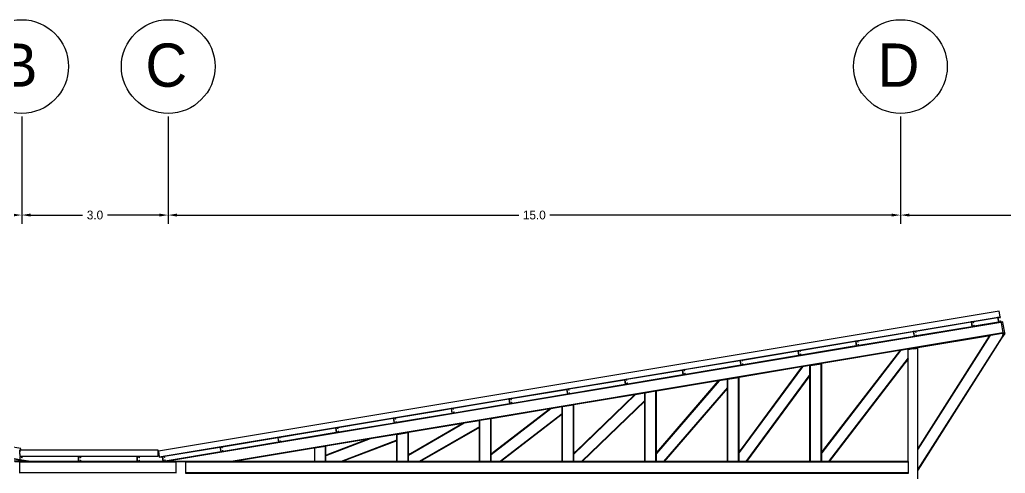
# Model space of a CAD drawing. Header units: metres. Extents: x -57 to 501, y 45 to 307.
# Drawn here: x 74.42 to 94.61, y 256.77 to 266.05 of the extents above; entities that cross this region are included whole.
import ezdxf

# ---------------------------------------------------------------- set-up
doc = ezdxf.new("R2010")
doc.units = ezdxf.units.M
doc.layers.add('atras', color=7, linetype='Continuous')
doc.dimstyles.get("Standard").update_dxf_attribs({"dimtxt": 0.18, "dimasz": 0.18, "dimexe": 0.18, "dimexo": 0.0625, "dimgap": 0.09, "dimtad": 0, "dimtih": 1, "dimtoh": 1, "dimdec": 1, "dimzin": 0, "dimdsep": 46, "dimtxsty": 'Standard', "dimcen": 0.09, "dimadec": 0, "dimazin": 0, "dimtfac": 1, "dimtdec": 1, "dimtofl": 0, "dimtmove": 0, "dimatfit": 3, "dimfxl": 1, "dimtolj": 1, "dimtzin": 0, "dimarcsym": 0})

# ---------------------------------------------------------------- blocks, each defined once
blk = doc.blocks.new('*D14')
at = {"layer": 'atras', "color": 0, "lineweight": -2, "transparency": 16777216}
for p, q in [((59.461, 264.074), (59.461, 261.874)), ((74.461, 264.074), (74.461, 261.874)), ((59.641, 262.054), (66.646, 262.054)), ((74.281, 262.054), (67.276, 262.054))]:
    blk.add_line(p, q, dxfattribs=at)
at = {"layer": 'atras', "color": 0, "transparency": 16777216}
for points in [[(59.641, 262.084), (59.641, 262.024), (59.461, 262.054)], [(74.281, 262.084), (74.281, 262.024), (74.461, 262.054)]]:
    blk.add_solid(points, dxfattribs=at)
at = {"layer": 'Defpoints', "color": 0, "transparency": 16777216}
for p in [(59.461, 264.137), (74.461, 264.137), (74.461, 262.054)]:
    blk.add_point(p, dxfattribs=at)
at = {"layer": 'atras', "color": 0, "transparency": 16777216, "insert": (66.961, 262.054), "char_height": 0.18, "attachment_point": 5}
blk.add_mtext('\\A1;15.0', dxfattribs=at)
blk = doc.blocks.new('*D15')
at = {"layer": 'atras', "color": 0, "lineweight": -2, "transparency": 16777216}
for p, q in [((74.461, 264.074), (74.461, 261.874)), ((77.461, 264.074), (77.461, 261.874)), ((74.641, 262.054), (75.706, 262.054)), ((77.281, 262.054), (76.216, 262.054))]:
    blk.add_line(p, q, dxfattribs=at)
at = {"layer": 'atras', "color": 0, "transparency": 16777216}
for points in [[(74.641, 262.084), (74.641, 262.024), (74.461, 262.054)], [(77.281, 262.084), (77.281, 262.024), (77.461, 262.054)]]:
    blk.add_solid(points, dxfattribs=at)
at = {"layer": 'Defpoints', "color": 0, "transparency": 16777216}
for p in [(74.461, 264.137), (77.461, 264.137), (77.461, 262.054)]:
    blk.add_point(p, dxfattribs=at)
at = {"layer": 'atras', "color": 0, "transparency": 16777216, "insert": (75.961, 262.054), "char_height": 0.18, "attachment_point": 5}
blk.add_mtext('\\A1;3.0', dxfattribs=at)
blk = doc.blocks.new('*D9')
at = {"layer": 'atras', "color": 0, "lineweight": -2, "transparency": 16777216}
for p, q in [((77.461, 264.074), (77.461, 261.874)), ((92.461, 264.074), (92.461, 261.874)), ((77.641, 262.054), (84.646, 262.054)), ((92.281, 262.054), (85.276, 262.054))]:
    blk.add_line(p, q, dxfattribs=at)
at = {"layer": 'atras', "color": 0, "transparency": 16777216}
for points in [[(77.641, 262.084), (77.641, 262.024), (77.461, 262.054)], [(92.281, 262.084), (92.281, 262.024), (92.461, 262.054)]]:
    blk.add_solid(points, dxfattribs=at)
at = {"layer": 'Defpoints', "color": 0, "transparency": 16777216}
for p in [(77.461, 264.137), (92.461, 264.137), (92.461, 262.054)]:
    blk.add_point(p, dxfattribs=at)
at = {"layer": 'atras', "color": 0, "transparency": 16777216, "insert": (84.961, 262.054), "char_height": 0.18, "attachment_point": 5}
blk.add_mtext('\\A1;15.0', dxfattribs=at)
blk = doc.blocks.new('*D10')
at = {"layer": 'atras', "color": 0, "lineweight": -2, "transparency": 16777216}
for p, q in [((92.461, 264.074), (92.461, 261.874)), ((107.461, 264.074), (107.461, 261.874)), ((92.641, 262.054), (99.646, 262.054)), ((107.281, 262.054), (100.276, 262.054))]:
    blk.add_line(p, q, dxfattribs=at)
at = {"layer": 'atras', "color": 0, "transparency": 16777216}
for points in [[(92.641, 262.084), (92.641, 262.024), (92.461, 262.054)], [(107.281, 262.084), (107.281, 262.024), (107.461, 262.054)]]:
    blk.add_solid(points, dxfattribs=at)
at = {"layer": 'Defpoints', "color": 0, "transparency": 16777216}
for p in [(92.461, 264.137), (107.461, 264.137), (107.461, 262.054)]:
    blk.add_point(p, dxfattribs=at)
at = {"layer": 'atras', "color": 0, "transparency": 16777216, "insert": (99.961, 262.054), "char_height": 0.18, "attachment_point": 5}
blk.add_mtext('\\A1;15.0', dxfattribs=at)

msp = doc.modelspace()

# ---------------------------------------------------------------- linework, layer by layer
at = {"layer": 'atras', "color": 251, "true_color": 0x636466}
for p, q in [((94.481, 260.089), (82.269, 258.054)), ((94.501, 259.971), (94.481, 260.089)), ((57.52, 259.857), (74.42, 257.04)), ((77.279, 257.101), (94.501, 259.971)), ((94.52, 259.857), (77.413, 257.006)), ((92.774, 259.677), (93.908, 259.866)), ((93.957, 259.874), (93.908, 259.866)), ((93.908, 259.866), (93.924, 259.768)), ((93.953, 259.869), (93.914, 259.862)), ((93.914, 259.862), (93.928, 259.773)), ((93.956, 259.849), (93.953, 259.869)), ((93.961, 259.85), (93.956, 259.849)), ((93.957, 259.874), (94.452, 259.957)), ((93.961, 259.85), (93.957, 259.874)), ((94.469, 259.858), (93.974, 259.776)), ((94.501, 259.965), (94.452, 259.957)), ((94.452, 259.957), (94.469, 259.858)), ((94.497, 259.959), (94.458, 259.953)), ((94.458, 259.953), (94.473, 259.864)), ((94.469, 259.858), (94.518, 259.867)), ((94.473, 259.864), (94.512, 259.871)), ((94.501, 259.94), (94.497, 259.959)), ((94.501, 259.971), (94.501, 259.965)), ((94.506, 259.941), (94.501, 259.965)), ((94.506, 259.941), (94.501, 259.94)), ((94.509, 259.89), (94.514, 259.891)), ((94.512, 259.871), (94.509, 259.89)), ((94.518, 259.867), (94.514, 259.891)), ((94.519, 259.86), (94.518, 259.867)), ((94.558, 259.867), (94.519, 259.86)), ((94.519, 259.86), (94.52, 259.857)), ((94.52, 259.857), (94.521, 259.85)), ((94.56, 259.857), (94.521, 259.85)), ((94.521, 259.85), (94.556, 259.64)), ((94.56, 259.857), (94.558, 259.867)), ((94.596, 259.64), (94.56, 259.857)), ((94.556, 259.64), (78.753, 257.006)), ((91.59, 259.48), (92.724, 259.669)), ((92.774, 259.677), (92.724, 259.669)), ((92.724, 259.669), (92.741, 259.57)), ((92.769, 259.671), (92.73, 259.665)), ((92.73, 259.665), (92.745, 259.576)), ((92.773, 259.652), (92.769, 259.671)), ((92.778, 259.653), (92.773, 259.652)), ((92.778, 259.653), (92.774, 259.677)), ((93.924, 259.768), (92.79, 259.579)), ((93.924, 259.768), (93.974, 259.776)), ((93.928, 259.773), (93.968, 259.78)), ((93.965, 259.8), (93.97, 259.801)), ((93.968, 259.78), (93.965, 259.8)), ((93.974, 259.776), (93.97, 259.801)), ((94.597, 259.63), (94.534, 259.53)), ((94.557, 259.63), (94.547, 259.628)), ((94.557, 259.633), (94.556, 259.64)), ((94.597, 259.63), (94.556, 259.623)), ((94.557, 259.63), (94.556, 259.623)), ((94.596, 259.64), (94.557, 259.633)), ((94.557, 259.63), (94.557, 259.633)), ((94.584, 259.627), (94.597, 259.63)), ((94.597, 259.63), (94.596, 259.64)), ((94.597, 259.63), (94.597, 259.63)), ((94.597, 259.63), (94.597, 259.63)), ((94.597, 259.63), (94.597, 259.63)), ((94.597, 259.63), (94.597, 259.63)), ((94.597, 259.63), (94.597, 259.63)), ((94.597, 259.63), (94.597, 259.63)), ((94.597, 259.63), (94.597, 259.63)), ((94.597, 259.63), (94.597, 259.63)), ((94.597, 259.63), (94.597, 259.63)), ((90.406, 259.283), (91.541, 259.472)), ((91.59, 259.48), (91.541, 259.472)), ((91.541, 259.472), (91.557, 259.373)), ((91.586, 259.474), (91.546, 259.468)), ((91.546, 259.468), (91.561, 259.379)), ((91.589, 259.454), (91.586, 259.474)), ((91.594, 259.455), (91.589, 259.454)), ((91.594, 259.455), (91.59, 259.48)), ((92.741, 259.57), (91.606, 259.381)), ((92.741, 259.57), (92.79, 259.579)), ((92.745, 259.576), (92.784, 259.583)), ((92.781, 259.602), (92.786, 259.603)), ((92.784, 259.583), (92.781, 259.602)), ((92.79, 259.579), (92.786, 259.603)), ((94.301, 259.587), (92.818, 259.34)), ((94.299, 259.58), (92.819, 259.334)), ((94.292, 259.579), (92.82, 257.258)), ((94.279, 259.577), (92.82, 257.276)), ((94.541, 259.559), (92.82, 256.847)), ((94.534, 259.53), (92.82, 256.829)), ((94.279, 259.577), (94.292, 259.579)), ((94.292, 259.579), (94.299, 259.58)), ((94.301, 259.587), (94.299, 259.58)), ((94.299, 259.58), (94.299, 259.58)), ((94.311, 259.589), (94.301, 259.587)), ((94.547, 259.628), (94.311, 259.589)), ((94.541, 259.559), (94.534, 259.53)), ((94.541, 259.559), (94.534, 259.53)), ((94.584, 259.627), (94.541, 259.559)), ((94.556, 259.623), (94.541, 259.559)), ((94.556, 259.623), (94.584, 259.627)), ((94.556, 259.623), (94.556, 259.623)), ((89.223, 259.085), (90.357, 259.274)), ((90.406, 259.283), (90.357, 259.274)), ((90.357, 259.274), (90.373, 259.176)), ((90.402, 259.277), (90.363, 259.27)), ((90.363, 259.27), (90.377, 259.182)), ((90.405, 259.257), (90.402, 259.277)), ((90.41, 259.258), (90.405, 259.257)), ((90.41, 259.258), (90.406, 259.283)), ((91.557, 259.373), (90.423, 259.184)), ((92.459, 259.28), (90.847, 257.186)), ((92.444, 259.278), (90.847, 259.011)), ((92.439, 259.27), (90.887, 257.254)), ((91.557, 259.373), (91.606, 259.381)), ((91.561, 259.379), (91.601, 259.385)), ((91.597, 259.405), (91.602, 259.406)), ((91.601, 259.385), (91.597, 259.405)), ((91.606, 259.381), (91.602, 259.406)), ((92.444, 259.278), (92.439, 259.27)), ((92.459, 259.28), (92.444, 259.278)), ((92.618, 259.307), (92.459, 259.28)), ((92.618, 259.307), (92.818, 259.34)), ((92.62, 259.297), (92.618, 259.307)), ((92.72, 259.313), (92.62, 259.297)), ((92.62, 259.128), (92.62, 259.297)), ((92.72, 259.313), (92.77, 259.322)), ((92.77, 259.322), (92.78, 259.323)), ((92.78, 259.323), (92.82, 259.33)), ((92.78, 259.323), (92.78, 259.323)), ((92.819, 259.334), (92.818, 259.34)), ((92.82, 259.33), (92.819, 259.334)), ((92.82, 257.276), (92.82, 259.33)), ((92.82, 259.33), (92.82, 259.33)), ((88.039, 258.888), (89.173, 259.077)), ((89.223, 259.085), (89.173, 259.077)), ((89.173, 259.077), (89.19, 258.979)), ((89.218, 259.08), (89.179, 259.073)), ((89.179, 259.073), (89.194, 258.984)), ((89.222, 259.06), (89.218, 259.08)), ((89.227, 259.061), (89.222, 259.06)), ((89.227, 259.061), (89.223, 259.085)), ((90.373, 259.176), (89.239, 258.987)), ((90.373, 259.176), (90.423, 259.184)), ((90.377, 259.182), (90.417, 259.188)), ((90.414, 259.208), (90.419, 259.209)), ((90.417, 259.188), (90.414, 259.208)), ((90.423, 259.184), (90.419, 259.209)), ((92.62, 259.128), (90.986, 257.006)), ((92.62, 259.112), (92.55, 259.021)), ((92.62, 259.112), (92.62, 259.128)), ((92.62, 257.006), (92.62, 259.112)), ((86.855, 258.691), (87.99, 258.88)), ((88.039, 258.888), (87.99, 258.88)), ((87.99, 258.88), (88.006, 258.781)), ((88.035, 258.882), (87.995, 258.876)), ((87.995, 258.876), (88.01, 258.787)), ((88.038, 258.863), (88.035, 258.882)), ((88.043, 258.863), (88.038, 258.863)), ((88.043, 258.863), (88.039, 258.888)), ((89.19, 258.979), (88.055, 258.789)), ((90.451, 258.945), (89.155, 257.191)), ((90.437, 258.943), (89.155, 258.729)), ((89.19, 258.979), (89.239, 258.987)), ((89.194, 258.984), (89.233, 258.991)), ((90.431, 258.936), (89.195, 257.262)), ((89.23, 259.011), (89.235, 259.011)), ((89.233, 258.991), (89.23, 259.011)), ((89.239, 258.987), (89.235, 259.011)), ((90.437, 258.943), (90.431, 258.936)), ((90.451, 258.945), (90.437, 258.943)), ((90.607, 258.971), (90.451, 258.945)), ((90.607, 258.971), (90.617, 258.973)), ((90.607, 258.786), (90.607, 258.971)), ((90.617, 258.973), (90.837, 259.01)), ((90.617, 257.006), (90.617, 258.973)), ((90.837, 259.01), (90.847, 259.011)), ((90.837, 257.006), (90.837, 259.01)), ((90.847, 259.005), (90.847, 259.011)), ((90.847, 257.202), (90.847, 259.005)), ((92.54, 259.008), (90.999, 257.006)), ((92.55, 259.021), (92.54, 259.008)), ((85.671, 258.494), (86.806, 258.683)), ((86.855, 258.691), (86.806, 258.683)), ((86.806, 258.683), (86.822, 258.584)), ((86.851, 258.685), (86.812, 258.678)), ((86.812, 258.678), (86.826, 258.59)), ((86.854, 258.665), (86.851, 258.685)), ((86.859, 258.666), (86.854, 258.665)), ((86.859, 258.666), (86.855, 258.691)), ((88.006, 258.781), (86.872, 258.592)), ((88.745, 258.661), (87.462, 257.174)), ((88.73, 258.659), (87.462, 258.447)), ((88.723, 258.651), (87.502, 257.236)), ((88.006, 258.781), (88.055, 258.789)), ((88.01, 258.787), (88.05, 258.794)), ((88.046, 258.813), (88.051, 258.814)), ((88.05, 258.794), (88.046, 258.813)), ((88.055, 258.789), (88.051, 258.814)), ((88.73, 258.659), (88.723, 258.651)), ((88.745, 258.661), (88.73, 258.659)), ((88.915, 258.689), (88.745, 258.661)), ((88.915, 258.689), (88.924, 258.691)), ((88.915, 258.521), (88.915, 258.689)), ((88.924, 258.691), (89.145, 258.728)), ((88.924, 257.006), (88.924, 258.691)), ((89.145, 258.728), (89.155, 258.729)), ((89.145, 257.006), (89.145, 258.728)), ((89.155, 258.723), (89.155, 258.729)), ((89.155, 257.208), (89.155, 258.723)), ((90.607, 258.786), (89.292, 257.006)), ((90.607, 258.77), (89.304, 257.006)), ((90.607, 258.786), (90.615, 258.78)), ((90.607, 258.77), (90.607, 258.786)), ((90.615, 258.78), (90.607, 258.77)), ((90.607, 258.732), (90.607, 258.77)), ((90.607, 258.715), (90.607, 258.732)), ((90.607, 257.006), (90.607, 258.715)), ((84.488, 258.296), (85.622, 258.485)), ((85.671, 258.494), (85.622, 258.485)), ((85.622, 258.485), (85.639, 258.387)), ((85.667, 258.488), (85.628, 258.481)), ((85.628, 258.481), (85.643, 258.392)), ((85.671, 258.468), (85.667, 258.488)), ((85.676, 258.469), (85.671, 258.494)), ((85.676, 258.469), (85.671, 258.468)), ((85.679, 258.419), (85.684, 258.42)), ((85.682, 258.399), (85.679, 258.419)), ((85.688, 258.395), (85.684, 258.42)), ((86.822, 258.584), (85.688, 258.395)), ((86.822, 258.584), (86.872, 258.592)), ((86.826, 258.59), (86.866, 258.596)), ((86.863, 258.616), (86.867, 258.617)), ((86.866, 258.596), (86.863, 258.616)), ((86.872, 258.592), (86.867, 258.617)), ((87.452, 258.446), (87.232, 258.409)), ((87.462, 258.447), (87.452, 258.446)), ((87.452, 257.006), (87.452, 258.446)), ((87.462, 258.441), (87.462, 258.447)), ((87.462, 257.189), (87.462, 258.441)), ((88.915, 258.521), (87.608, 257.006)), ((88.915, 258.506), (87.621, 257.006)), ((88.915, 258.506), (88.915, 258.521)), ((88.915, 258.474), (88.915, 258.506)), ((88.915, 258.459), (88.915, 258.474)), ((88.915, 257.006), (88.915, 258.459)), ((83.304, 258.099), (84.438, 258.288)), ((84.488, 258.296), (84.438, 258.288)), ((84.438, 258.288), (84.455, 258.189)), ((84.484, 258.291), (84.444, 258.284)), ((84.444, 258.284), (84.459, 258.195)), ((84.487, 258.271), (84.484, 258.291)), ((84.492, 258.272), (84.487, 258.271)), ((84.492, 258.272), (84.488, 258.296)), ((84.495, 258.221), (84.5, 258.222)), ((84.498, 258.202), (84.495, 258.221)), ((84.504, 258.198), (84.5, 258.222)), ((85.639, 258.387), (84.504, 258.198)), ((85.639, 258.387), (85.688, 258.395)), ((85.643, 258.392), (85.682, 258.399)), ((87.03, 258.375), (85.77, 257.159)), ((87.013, 258.372), (85.77, 258.165)), ((87.005, 258.364), (85.81, 257.211)), ((87.222, 258.254), (85.928, 257.006)), ((87.222, 258.241), (85.942, 257.006)), ((87.013, 258.372), (87.005, 258.364)), ((87.03, 258.375), (87.013, 258.372)), ((87.222, 258.407), (87.03, 258.375)), ((87.232, 258.409), (87.222, 258.407)), ((87.222, 258.254), (87.222, 258.407)), ((87.222, 258.241), (87.222, 258.254)), ((87.222, 258.216), (87.222, 258.241)), ((87.232, 257.006), (87.232, 258.409)), ((74.439, 257.276), (69.77, 258.054)), ((82.269, 258.054), (77.259, 257.219)), ((82.12, 257.902), (83.034, 258.054)), ((83.034, 258.054), (83.255, 258.091)), ((83.304, 258.099), (83.255, 258.091)), ((83.255, 258.091), (83.261, 258.054)), ((83.3, 258.093), (83.261, 258.087)), ((83.261, 258.087), (83.266, 258.054)), ((83.261, 258.054), (83.271, 257.992)), ((83.266, 258.054), (83.275, 257.998)), ((83.303, 258.074), (83.3, 258.093)), ((83.308, 258.074), (83.303, 258.074)), ((83.308, 258.074), (83.304, 258.099)), ((83.312, 258.024), (83.316, 258.025)), ((83.315, 258.004), (83.312, 258.024)), ((83.321, 258), (83.316, 258.025)), ((83.642, 258.054), (83.321, 258)), ((84.455, 258.189), (83.642, 258.054)), ((85.299, 258.087), (84.077, 257.145)), ((85.279, 258.083), (84.077, 257.883)), ((85.268, 258.075), (84.117, 257.188)), ((84.455, 258.189), (84.504, 258.198)), ((84.459, 258.195), (84.498, 258.202)), ((85.279, 258.083), (85.268, 258.075)), ((85.299, 258.087), (85.279, 258.083)), ((85.53, 258.125), (85.299, 258.087)), ((85.539, 258.127), (85.53, 258.125)), ((85.53, 257.986), (85.53, 258.125)), ((85.76, 258.164), (85.539, 258.127)), ((85.539, 257.006), (85.539, 258.127)), ((85.77, 258.165), (85.76, 258.164)), ((85.76, 257.006), (85.76, 258.164)), ((85.77, 258.159), (85.77, 258.165)), ((85.77, 257.172), (85.77, 258.159)), ((87.222, 258.202), (87.222, 258.216)), ((87.222, 257.006), (87.222, 258.202)), ((80.937, 257.704), (82.071, 257.893)), ((82.12, 257.902), (82.071, 257.893)), ((82.071, 257.893), (82.088, 257.795)), ((82.116, 257.896), (82.077, 257.889)), ((82.077, 257.889), (82.092, 257.801)), ((82.12, 257.876), (82.116, 257.896)), ((82.125, 257.877), (82.12, 257.902)), ((82.125, 257.877), (82.12, 257.876)), ((82.128, 257.827), (82.133, 257.828)), ((82.131, 257.807), (82.128, 257.827)), ((82.137, 257.803), (82.133, 257.828)), ((83.271, 257.992), (82.137, 257.803)), ((83.271, 257.992), (83.321, 258)), ((83.275, 257.998), (83.315, 258.004)), ((83.837, 257.843), (83.527, 257.791)), ((83.847, 257.845), (83.837, 257.843)), ((83.837, 257.716), (83.837, 257.843)), ((84.067, 257.881), (83.847, 257.845)), ((83.847, 257.006), (83.847, 257.845)), ((84.077, 257.883), (84.067, 257.881)), ((84.067, 257.006), (84.067, 257.881)), ((84.077, 257.876), (84.077, 257.883)), ((84.077, 257.157), (84.077, 257.876)), ((85.53, 257.986), (84.258, 257.006)), ((85.53, 257.974), (84.274, 257.006)), ((85.53, 257.974), (85.53, 257.986)), ((85.53, 257.955), (85.53, 257.974)), ((85.53, 257.943), (85.53, 257.955)), ((85.53, 257.006), (85.53, 257.943)), ((79.753, 257.507), (80.887, 257.696)), ((80.937, 257.704), (80.887, 257.696)), ((80.887, 257.696), (80.904, 257.598)), ((80.933, 257.699), (80.893, 257.692)), ((80.893, 257.692), (80.908, 257.603)), ((80.936, 257.679), (80.933, 257.699)), ((80.941, 257.68), (80.936, 257.679)), ((80.941, 257.68), (80.937, 257.704)), ((80.944, 257.63), (80.949, 257.63)), ((80.947, 257.61), (80.944, 257.63)), ((80.953, 257.606), (80.949, 257.63)), ((82.088, 257.795), (80.953, 257.606)), ((82.088, 257.795), (82.137, 257.803)), ((82.092, 257.801), (82.131, 257.807)), ((83.527, 257.791), (82.385, 257.133)), ((83.499, 257.787), (82.385, 257.601)), ((83.483, 257.777), (82.425, 257.167)), ((83.837, 257.716), (82.605, 257.006)), ((83.837, 257.705), (82.625, 257.006)), ((83.499, 257.787), (83.483, 257.777)), ((83.527, 257.791), (83.499, 257.787)), ((83.837, 257.705), (83.837, 257.716)), ((83.837, 257.693), (83.837, 257.705)), ((83.837, 257.682), (83.837, 257.693)), ((83.837, 257.006), (83.837, 257.682)), ((78.569, 257.31), (79.704, 257.499)), ((79.753, 257.507), (79.704, 257.499)), ((79.704, 257.499), (79.72, 257.4)), ((79.749, 257.501), (79.71, 257.495)), ((79.71, 257.495), (79.724, 257.406)), ((79.724, 257.406), (79.764, 257.413)), ((79.752, 257.482), (79.749, 257.501)), ((79.757, 257.482), (79.752, 257.482)), ((79.757, 257.482), (79.753, 257.507)), ((79.761, 257.432), (79.765, 257.433)), ((79.764, 257.413), (79.761, 257.432)), ((79.77, 257.409), (79.765, 257.433)), ((80.904, 257.598), (79.77, 257.409)), ((81.598, 257.47), (80.692, 257.124)), ((81.549, 257.462), (80.692, 257.319)), ((81.518, 257.45), (80.732, 257.149)), ((80.904, 257.598), (80.953, 257.606)), ((80.908, 257.603), (80.947, 257.61)), ((82.145, 257.443), (81.001, 257.006)), ((82.145, 257.433), (81.028, 257.006)), ((81.549, 257.462), (81.518, 257.45)), ((81.598, 257.47), (81.549, 257.462)), ((82.145, 257.561), (81.598, 257.47)), ((82.154, 257.563), (82.145, 257.561)), ((82.145, 257.443), (82.145, 257.561)), ((82.145, 257.433), (82.145, 257.443)), ((82.145, 257.428), (82.145, 257.433)), ((82.145, 257.417), (82.145, 257.428)), ((82.145, 257.006), (82.145, 257.417)), ((82.154, 257.563), (82.375, 257.599)), ((82.154, 257.006), (82.154, 257.563)), ((82.375, 257.599), (82.385, 257.601)), ((82.375, 257.006), (82.375, 257.599)), ((82.385, 257.594), (82.385, 257.601)), ((82.385, 257.144), (82.385, 257.594)), ((74.42, 257.163), (74.42, 257.238)), ((74.432, 257.238), (74.42, 257.238)), ((74.42, 257.163), (74.432, 257.238)), ((74.432, 257.238), (74.439, 257.276)), ((77.256, 257.238), (74.432, 257.238)), ((77.256, 257.118), (77.256, 257.238)), ((77.259, 257.219), (77.279, 257.101)), ((77.386, 257.113), (78.52, 257.302)), ((78.569, 257.31), (78.52, 257.302)), ((78.52, 257.302), (78.537, 257.203)), ((78.565, 257.304), (78.526, 257.298)), ((78.526, 257.298), (78.541, 257.209)), ((78.537, 257.203), (78.586, 257.211)), ((78.541, 257.209), (78.58, 257.215)), ((78.569, 257.284), (78.565, 257.304)), ((78.574, 257.285), (78.569, 257.31)), ((78.574, 257.285), (78.569, 257.284)), ((78.577, 257.235), (78.582, 257.236)), ((78.58, 257.215), (78.577, 257.235)), ((78.586, 257.211), (78.582, 257.236)), ((79.72, 257.4), (78.586, 257.211)), ((80.452, 257.279), (78.813, 257.006)), ((79.72, 257.4), (79.77, 257.409)), ((80.462, 257.281), (80.452, 257.279)), ((80.682, 257.317), (80.462, 257.281)), ((80.462, 257.006), (80.462, 257.281)), ((80.692, 257.319), (80.682, 257.317)), ((80.682, 257.006), (80.682, 257.317)), ((80.692, 257.312), (80.692, 257.319)), ((80.692, 257.134), (80.692, 257.312)), ((85.81, 257.211), (85.8, 257.202)), ((87.492, 257.224), (87.462, 257.189)), ((87.502, 257.236), (87.492, 257.224)), ((89.185, 257.249), (89.155, 257.208)), ((89.155, 257.208), (89.155, 257.191)), ((89.195, 257.262), (89.185, 257.249)), ((90.877, 257.242), (90.847, 257.202)), ((90.887, 257.254), (90.877, 257.242)), ((92.82, 257.258), (92.82, 257.276)), ((92.82, 256.847), (92.82, 257.258)), ((73.503, 257.203), (74.42, 257.05)), ((74.42, 257.016), (74.22, 257.016)), ((74.32, 257.006), (74.42, 257.006)), ((74.419, 257.158), (74.42, 257.163)), ((74.42, 257.163), (74.42, 257.118)), ((74.42, 257.118), (74.42, 257.113)), ((74.42, 257.118), (77.256, 257.118)), ((74.42, 257.113), (77.256, 257.113)), ((74.47, 257.106), (74.42, 257.106)), ((74.42, 257.106), (74.42, 257.05)), ((74.42, 257.05), (74.42, 257.04)), ((74.42, 257.04), (74.42, 257.016)), ((74.42, 257.016), (74.42, 257.006)), ((74.42, 257.006), (74.47, 257.006)), ((74.42, 256.996), (74.42, 257.006)), ((74.465, 257.101), (74.425, 257.101)), ((74.425, 257.101), (74.425, 257.049)), ((74.425, 257.049), (74.687, 257.006)), ((74.425, 257.049), (74.425, 257.039)), ((74.425, 257.039), (74.627, 257.006)), ((74.425, 257.039), (74.425, 257.011)), ((74.425, 257.011), (74.465, 257.011)), ((74.465, 257.081), (74.465, 257.101)), ((74.47, 257.081), (74.465, 257.081)), ((74.465, 257.031), (74.47, 257.031)), ((74.465, 257.011), (74.465, 257.031)), ((74.47, 257.081), (74.47, 257.106)), ((74.47, 257.006), (74.47, 257.031)), ((74.627, 257.006), (74.47, 257.006)), ((74.687, 257.006), (74.627, 257.006)), ((74.627, 257.006), (74.627, 257.006)), ((75.62, 257.006), (74.687, 257.006)), ((75.67, 257.106), (75.62, 257.106)), ((75.62, 257.106), (75.62, 257.006)), ((75.62, 257.006), (75.67, 257.006)), ((75.625, 257.101), (75.625, 257.011)), ((75.665, 257.101), (75.625, 257.101)), ((75.625, 257.011), (75.665, 257.011)), ((75.665, 257.081), (75.665, 257.101)), ((75.67, 257.081), (75.665, 257.081)), ((75.665, 257.031), (75.67, 257.031)), ((75.665, 257.011), (75.665, 257.031)), ((75.67, 257.081), (75.67, 257.106)), ((75.67, 257.006), (75.67, 257.031)), ((76.82, 257.006), (75.67, 257.006)), ((76.87, 257.106), (76.82, 257.106)), ((76.82, 257.106), (76.82, 257.006)), ((76.82, 257.006), (76.87, 257.006)), ((76.825, 257.101), (76.825, 257.011)), ((76.865, 257.101), (76.825, 257.101)), ((76.825, 257.011), (76.865, 257.011)), ((76.865, 257.081), (76.865, 257.101)), ((76.87, 257.081), (76.865, 257.081)), ((76.865, 257.031), (76.87, 257.031)), ((76.865, 257.011), (76.865, 257.031)), ((76.87, 257.081), (76.87, 257.106)), ((76.87, 257.006), (76.87, 257.031)), ((77.353, 257.006), (76.87, 257.006)), ((77.256, 257.118), (77.256, 257.113)), ((77.279, 257.101), (77.28, 257.095)), ((77.28, 257.095), (77.336, 257.104)), ((77.386, 257.113), (77.336, 257.104)), ((77.336, 257.104), (77.353, 257.006)), ((77.382, 257.107), (77.342, 257.1)), ((77.342, 257.1), (77.357, 257.011)), ((77.353, 257.006), (77.402, 257.014)), ((77.353, 257.006), (77.413, 257.006)), ((77.357, 257.011), (77.396, 257.018)), ((77.385, 257.087), (77.382, 257.107)), ((77.39, 257.088), (77.385, 257.087)), ((77.39, 257.088), (77.386, 257.113)), ((77.393, 257.038), (77.398, 257.039)), ((77.396, 257.018), (77.393, 257.038)), ((77.402, 257.014), (77.398, 257.039)), ((78.537, 257.203), (77.402, 257.014)), ((77.62, 257.006), (77.413, 257.006)), ((77.413, 257.006), (77.413, 257.006)), ((77.62, 257.016), (77.82, 257.016)), ((77.62, 257.006), (77.62, 257.016)), ((77.62, 257.006), (77.72, 257.006)), ((77.62, 257.006), (77.62, 256.996)), ((77.72, 257.006), (77.82, 257.006)), ((77.82, 257.006), (77.82, 257.016)), ((78.753, 257.006), (77.82, 257.006)), ((77.82, 256.996), (77.82, 257.006)), ((78.813, 257.006), (78.753, 257.006)), ((78.853, 257.006), (78.813, 257.006)), ((80.452, 257.006), (78.853, 257.006)), ((80.462, 257.006), (80.452, 257.006)), ((80.682, 257.006), (80.462, 257.006)), ((80.692, 257.006), (80.682, 257.006)), ((80.722, 257.146), (80.692, 257.134)), ((80.692, 257.134), (80.692, 257.124)), ((80.692, 257.006), (80.692, 257.124)), ((81.001, 257.006), (80.692, 257.006)), ((80.732, 257.149), (80.722, 257.146)), ((81.001, 257.006), (81.028, 257.006)), ((81.041, 257.006), (81.028, 257.006)), ((81.068, 257.006), (81.041, 257.006)), ((82.145, 257.006), (81.068, 257.006)), ((82.154, 257.006), (82.145, 257.006)), ((82.375, 257.006), (82.154, 257.006)), ((82.385, 257.006), (82.375, 257.006)), ((82.415, 257.162), (82.385, 257.144)), ((82.385, 257.144), (82.385, 257.133)), ((82.385, 257.006), (82.385, 257.133)), ((82.605, 257.006), (82.385, 257.006)), ((82.425, 257.167), (82.415, 257.162)), ((82.605, 257.006), (82.625, 257.006)), ((82.645, 257.006), (82.625, 257.006)), ((82.665, 257.006), (82.645, 257.006)), ((83.837, 257.006), (82.665, 257.006)), ((83.847, 257.006), (83.837, 257.006)), ((84.067, 257.006), (83.847, 257.006)), ((84.077, 257.006), (84.067, 257.006)), ((84.107, 257.181), (84.077, 257.157)), ((84.077, 257.157), (84.077, 257.145)), ((84.077, 257.006), (84.077, 257.145)), ((84.258, 257.006), (84.077, 257.006)), ((84.117, 257.188), (84.107, 257.181)), ((84.258, 257.006), (84.274, 257.006)), ((84.298, 257.006), (84.274, 257.006)), ((84.314, 257.006), (84.298, 257.006)), ((85.53, 257.006), (84.314, 257.006)), ((85.539, 257.006), (85.53, 257.006)), ((85.76, 257.006), (85.539, 257.006)), ((85.77, 257.006), (85.76, 257.006)), ((85.8, 257.202), (85.77, 257.172)), ((85.77, 257.172), (85.77, 257.159)), ((85.77, 257.006), (85.77, 257.159)), ((85.928, 257.006), (85.77, 257.006)), ((85.928, 257.006), (85.942, 257.006)), ((85.968, 257.006), (85.942, 257.006)), ((85.982, 257.006), (85.968, 257.006)), ((87.222, 257.006), (85.982, 257.006)), ((87.232, 257.006), (87.222, 257.006)), ((87.452, 257.006), (87.232, 257.006)), ((87.462, 257.006), (87.452, 257.006)), ((87.462, 257.189), (87.462, 257.174)), ((87.462, 257.006), (87.462, 257.174)), ((87.608, 257.006), (87.462, 257.006)), ((87.608, 257.006), (87.621, 257.006)), ((87.648, 257.006), (87.621, 257.006)), ((87.661, 257.006), (87.648, 257.006)), ((88.915, 257.006), (87.661, 257.006)), ((88.924, 257.006), (88.915, 257.006)), ((89.145, 257.006), (88.924, 257.006)), ((89.155, 257.006), (89.145, 257.006)), ((89.155, 257.006), (89.155, 257.191)), ((89.292, 257.006), (89.155, 257.006)), ((89.292, 257.006), (89.304, 257.006)), ((89.332, 257.006), (89.304, 257.006)), ((89.344, 257.006), (89.332, 257.006)), ((90.607, 257.006), (89.344, 257.006)), ((90.617, 257.006), (90.607, 257.006)), ((90.837, 257.006), (90.617, 257.006)), ((90.847, 257.006), (90.837, 257.006)), ((90.847, 257.202), (90.847, 257.186)), ((90.847, 257.006), (90.847, 257.186)), ((90.986, 257.006), (90.847, 257.006)), ((90.986, 257.006), (90.999, 257.006)), ((91.026, 257.006), (90.999, 257.006)), ((91.039, 257.006), (91.026, 257.006)), ((92.54, 257.006), (91.039, 257.006)), ((92.55, 257.006), (92.54, 257.006)), ((92.62, 257.006), (92.55, 257.006)), ((92.62, 257.006), (92.62, 256.996)), ((77.62, 256.996), (74.42, 256.996)), ((74.42, 256.776), (74.42, 256.996)), ((77.62, 256.996), (77.62, 256.776)), ((92.62, 256.996), (77.82, 256.996)), ((77.82, 256.776), (77.82, 256.996)), ((92.62, 256.996), (92.62, 256.776)), ((92.82, 256.829), (92.82, 256.847)), ((92.82, 253.391), (92.82, 256.829)), ((77.62, 256.776), (74.42, 256.776)), ((74.42, 256.766), (74.42, 256.776)), ((77.62, 256.776), (77.62, 256.766)), ((92.62, 256.776), (77.82, 256.776)), ((77.82, 256.766), (77.82, 256.776)), ((77.82, 256.766), (92.62, 256.766)), ((77.82, 256.761), (77.82, 256.766)), ((92.62, 256.776), (92.62, 256.766)), ((92.62, 256.766), (92.62, 256.761))]:
    msp.add_line(p, q, dxfattribs=at)
at = {"layer": 'atras', "color": 252, "true_color": 0x939598}
for centre in [(74.461, 265.096), (77.461, 265.096), (92.461, 265.096)]:
    msp.add_circle(centre, 0.959, dxfattribs=at)

# ---------------------------------------------------------------- texts
at = {"layer": 'atras', "color": 252, "true_color": 0x939598, "char_height": 0.886, "attachment_point": 1}
for s, width, insert in [('B', 0.8858, (73.994, 265.568)), ('C', 0.62671, (76.994, 265.568)), ('D', 0.8858, (91.994, 265.568))]:
    msp.add_mtext_dynamic_manual_height_columns(s, width=width, gutter_width=4.429, heights=[0], dxfattribs=dict(at, insert=insert))

# ---------------------------------------------------------------- dimensions: what is measured, and where the dimension line sits
at = {"layer": 'atras', "color": 252, "true_color": 0x939598}
for base, p1, p2, picture, middle in [((74.461, 262.054), (59.461, 264.137), (74.461, 264.137), '*D14', (66.961, 262.054)), ((77.461, 262.054), (74.461, 264.137), (77.461, 264.137), '*D15', (75.961, 262.054)), ((92.461, 262.054), (77.461, 264.137), (92.461, 264.137), '*D9', (84.961, 262.054)), ((107.461, 262.054), (92.461, 264.137), (107.461, 264.137), '*D10', (99.961, 262.054))]:
    dim = msp.add_linear_dim(base=base, p1=p1, p2=p2, dimstyle='Standard', dxfattribs=at)
    dim.commit()
    dim.dimension.update_dxf_attribs({"geometry": picture, "text_midpoint": middle})

doc.saveas('drawing.dxf')
